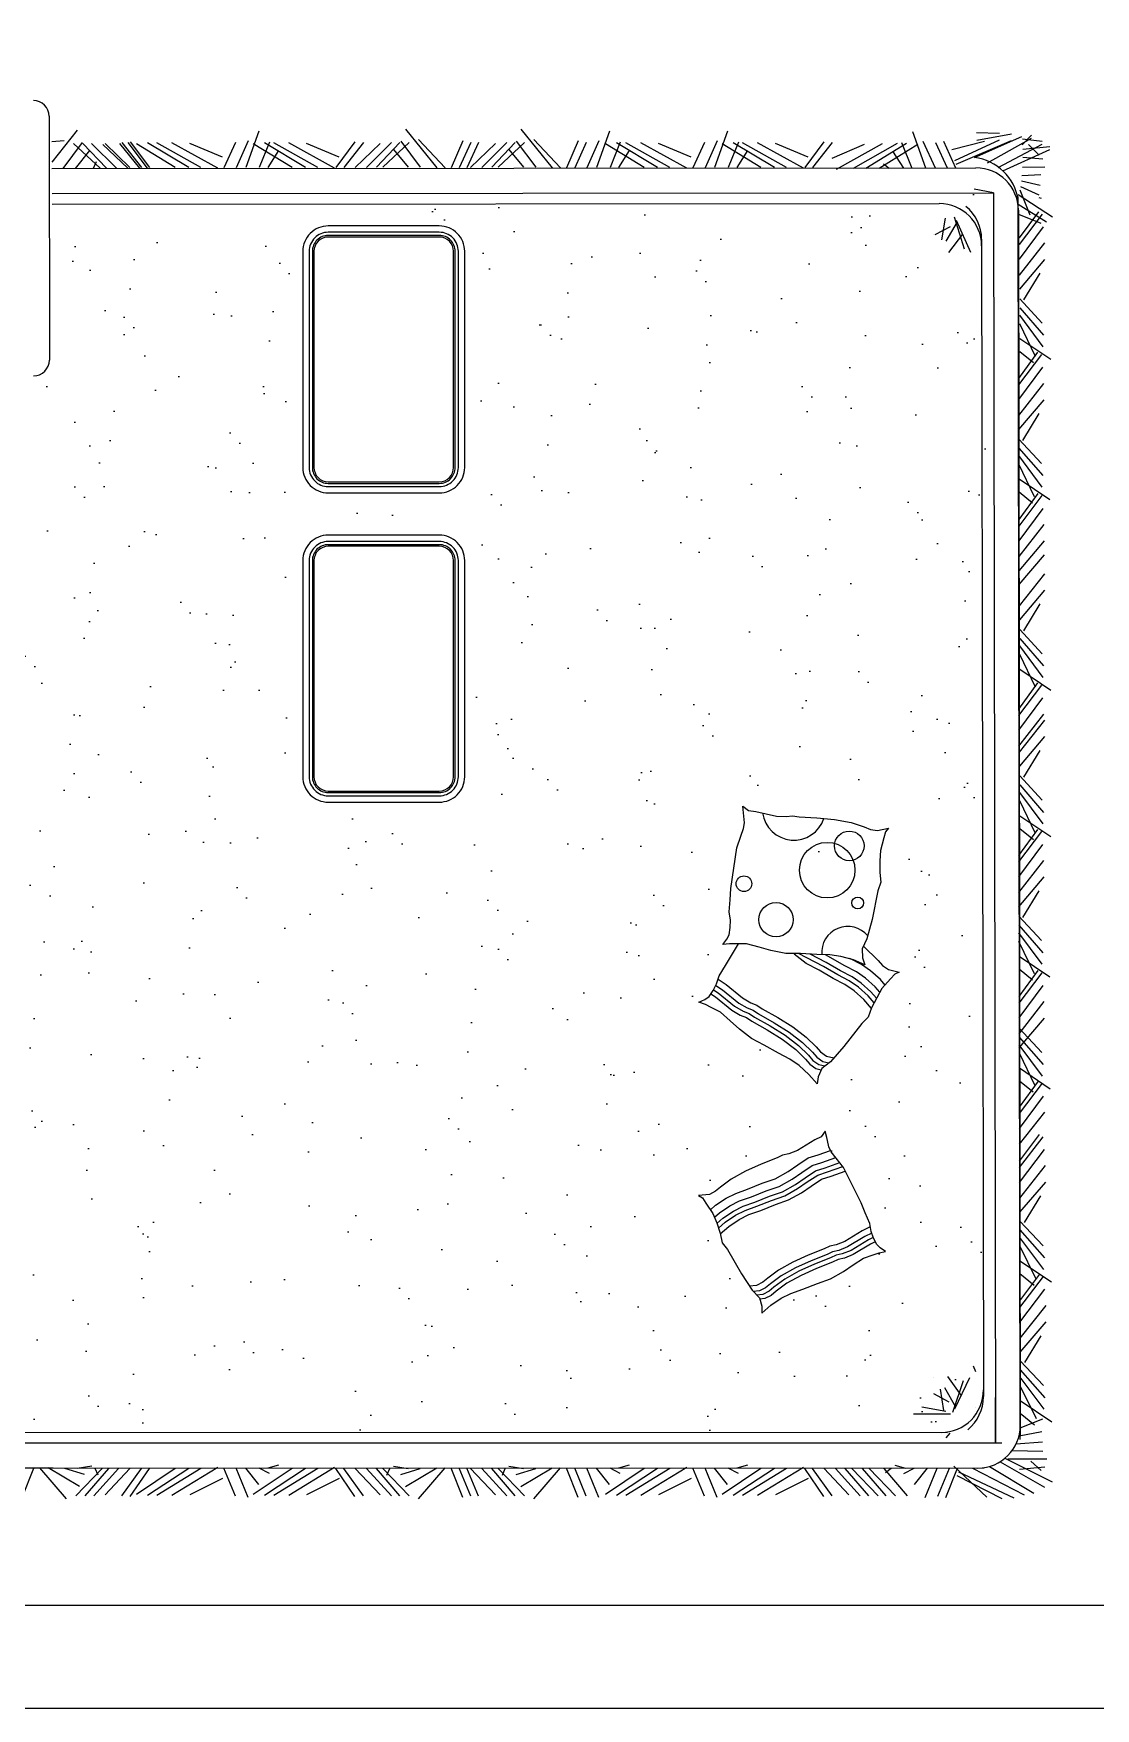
# Model space of a CAD drawing. Header units: inches. Extents: x 2.2 to 44.7, y 13.7 to 38.5.
# Drawn here: x 27.25 to 30.6, y 13.7 to 18.98 of the extents above; entities that cross this region are included whole.
import ezdxf

# ---------------------------------------------------------------- set-up
doc = ezdxf.new("R2010")
doc.units = ezdxf.units.IN
doc.header["$MEASUREMENT"] = 0
for name, color, linetype in [('02', 2, 'Continuous'), ('8', 8, 'Continuous'), ('kadrbm', 4, 'Continuous')]:
    doc.layers.add(name, color=color, linetype=linetype)
pattern_1 = [(232.5, (41.23703, 45.1969), (-0.3425893, 0.0112002), [0, -0.270256, 0, -0.30226, 0, -0.288925]), (262.5, (41.23703, 45.1969), (-0.5017776, -0.3146663), [0, -0.145796, 0, -0.243586, 0, -0.093345]), (302.5, (41.23703, 45.4156), (-0.001006, -0.5536947), [0, -0.0889, 0, -0.32004, 0, -0.41783]), (312.5, (41.23703, 45.4156), (-0.1560505, -0.5344895), [0, -0.04445, 0, -0.209804, 0, -0.24003])]

# ---------------------------------------------------------------- blocks, each defined once
blk = doc.blocks.new('kadrbm')
at = {"layer": 'kadrbm', "color": 4}
blk.add_lwpolyline([(0, 0), (0, 24.7972), (21, 24.7972), (21, 0), (0, 0)], close=True, dxfattribs=at)
blk.add_lwpolyline([(20.6631, 0.3257), (20.6631, 24.4603), (0.3369, 24.4603), (0.3369, 0.3257), (20.6631, 0.3257)], dxfattribs=at)

msp = doc.modelspace()

# ---------------------------------------------------------------- hatches: boundary and pattern name
at = {"layer": '8'}
h = msp.add_hatch(dxfattribs=at)
h.set_pattern_fill('AR-SAND', color=256, scale=0.007, style=0)
h.set_pattern_definition(pattern_1)
edge = h.paths.add_edge_path()
edge.add_line((28.097, 14.5669), (28.097, 16.5569))
edge.add_line((28.097, 16.5569), (28.1586, 16.5569))
edge.add_ellipse((28.1761, 16.635), major_axis=(0.0566, 0.0566), ratio=1, start_angle=212.4314, end_angle=225)
edge.add_line((28.1761, 16.555), (28.5265, 16.555))
edge.add_ellipse((28.5265, 16.635), major_axis=(-0.0566, 0.0566), ratio=1, start_angle=135, end_angle=157.5041)
edge.add_line((28.5571, 16.5611), (28.627, 16.5669))
edge.add_line((28.627, 16.5669), (28.627, 17.3569))
edge.add_line((28.627, 17.3569), (28.587, 17.4069))
edge.add_line((28.587, 17.4069), (28.117, 17.3969))
edge.add_line((28.117, 17.3969), (28.107, 17.5069))
edge.add_line((28.107, 17.5069), (28.517, 17.5169))
edge.add_line((28.517, 17.5169), (28.607, 17.5269))
edge.add_line((28.607, 17.5269), (28.617, 18.3669))
edge.add_line((28.617, 18.3669), (28.5499, 18.3682))
edge.add_ellipse((28.5265, 18.2917), major_axis=(0.0566, 0.0566), ratio=1, start_angle=28.0236, end_angle=45)
edge.add_line((28.5265, 18.3717), (28.3721, 18.3717))
edge.add_line((28.3721, 18.3717), (28.107, 18.3769))
edge.add_line((28.107, 18.3769), (28.107, 18.4669))
edge.add_line((28.107, 18.4669), (30.127, 18.4769))
edge.add_line((30.127, 18.4769), (30.257, 18.5169))
edge.add_line((30.257, 18.5169), (30.257, 14.5669))
edge.add_line((30.257, 14.5669), (28.097, 14.5669))
h.paths.add_polyline_path([(29.345, 15.9238), (29.3653, 15.9167), (29.3835, 15.9072), (29.4135, 15.8926), (29.444, 15.8653), (29.4725, 15.8394), (29.5107, 15.8099), (29.551, 15.7891), (29.5958, 15.7633), (29.6321, 15.7443), (29.6614, 15.7241), (29.6919, 15.6967), (29.7174, 15.6667), (29.7207, 15.6892), (29.7324, 15.7151), (29.7596, 15.7365), (29.802, 15.7844), (29.8583, 15.8567), (29.8784, 15.8768), (29.8895, 15.9062), (29.9056, 15.9384), (29.9223, 15.967), (29.9496, 15.9975), (29.9633, 16.0128), (29.9768, 16.0189), (29.9424, 16.0272), (29.9236, 16.0403), (29.9098, 16.056), (29.8643, 16.101), (29.875, 16.1236), (29.8915, 16.1854), (29.9095, 16.2753), (29.9185, 16.3022), (29.9153, 16.3335), (29.9153, 16.3694), (29.9175, 16.4025), (29.9283, 16.442), (29.9337, 16.4618), (29.9431, 16.4733), (29.9086, 16.4654), (29.8859, 16.4687), (29.8665, 16.4766), (29.8249, 16.4903), (29.7724, 16.5003), (29.7168, 16.5057), (29.6607, 16.5086), (29.6406, 16.5115), (29.6198, 16.5094), (29.5892, 16.5112), (29.5246, 16.5256), (29.5019, 16.5288), (29.4833, 16.5418), (29.4854, 16.5209), (29.4865, 16.5105), (29.4886, 16.4896), (29.4861, 16.472), (29.4775, 16.4476), (29.4645, 16.4109), (29.4461, 16.2826), (29.4436, 16.247), (29.4407, 16.2089), (29.4446, 16.1827), (29.4439, 16.1597), (29.4407, 16.137), (29.4335, 16.1226), (29.4204, 16.1059), (29.4417, 16.1086), (29.4622, 16.1082), (29.4695, 16.1083), (29.4288, 16.0397), (29.4092, 16.0069), (29.401, 15.9817), (29.3901, 15.9614), (29.3771, 15.9426), (29.3642, 15.933)], flags=16)
edge = h.paths.add_edge_path(flags=0)
edge.add_ellipse((29.4871, 16.2977), major_axis=(-0.0174, 0.0174), ratio=1, start_angle=135, end_angle=315)
edge.add_ellipse((29.4871, 16.2977), major_axis=(-0.0174, 0.0174), ratio=1, start_angle=-45, end_angle=135)
edge = h.paths.add_edge_path(flags=0)
edge.add_ellipse((29.5882, 16.1844), major_axis=(-0.0383, 0.0383), ratio=1, start_angle=135, end_angle=315)
edge.add_ellipse((29.5882, 16.1844), major_axis=(0.0383, 0.0383), ratio=1, start_angle=45, end_angle=225)
edge = h.paths.add_edge_path(flags=0)
edge.add_ellipse((29.7496, 16.3405), major_axis=(-0.0619, 0.0619), ratio=1, start_angle=135, end_angle=246.0518)
edge.add_ellipse((29.8192, 16.417), major_axis=(0.033, 0.033), ratio=1, start_angle=239.9729, end_angle=405)
edge.add_ellipse((29.8192, 16.417), major_axis=(-0.033, 0.033), ratio=1, start_angle=-45, end_angle=35.4358)
edge.add_ellipse((29.7496, 16.3405), major_axis=(-0.0619, 0.0619), ratio=1, start_angle=-60.6432, end_angle=-45)
edge.add_ellipse((29.7496, 16.3405), major_axis=(0.0619, 0.0619), ratio=1, start_angle=45, end_angle=225)
edge = h.paths.add_edge_path(flags=0)
edge.add_ellipse((29.8459, 16.2371), major_axis=(-0.0132, 0.0132), ratio=1, start_angle=135, end_angle=315)
edge.add_ellipse((29.8459, 16.2371), major_axis=(0.0132, 0.0132), ratio=1, start_angle=45, end_angle=225)
h.paths.add_polyline_path([(29.3442, 15.3149), (29.3562, 15.3073), (29.3672, 15.2908), (29.389, 15.258), (29.4011, 15.2284), (29.412, 15.1956), (29.4186, 15.166), (29.435, 15.1441), (29.4788, 15.0674), (29.5127, 15.016), (29.5357, 14.9919), (29.5433, 14.9656), (29.5433, 14.9437), (29.5718, 14.9689), (29.6046, 14.9907), (29.6353, 15.0061), (29.6725, 15.0192), (29.7188, 15.0377), (29.76, 15.052), (29.8005, 15.0749), (29.8312, 15.0957), (29.864, 15.1176), (29.8946, 15.1274), (29.9132, 15.134), (29.9335, 15.1379), (29.9165, 15.1493), (29.9056, 15.1603), (29.8957, 15.18), (29.8881, 15.2008), (29.8837, 15.226), (29.8695, 15.2599), (29.8563, 15.2917), (29.8005, 15.4034), (29.7775, 15.4329), (29.7622, 15.4527), (29.7546, 15.468), (29.7502, 15.4877), (29.748, 15.4976), (29.7436, 15.5173), (29.7305, 15.4997), (29.7108, 15.4899), (29.6561, 15.4571), (29.6287, 15.4462), (29.609, 15.4418), (29.5915, 15.433), (29.5412, 15.4134), (29.4919, 15.3915), (29.447, 15.3663), (29.4131, 15.3412), (29.3978, 15.328), (29.3781, 15.3182)], flags=16)
edge = h.paths.add_edge_path(flags=16)
edge.add_ellipse((30.1082, 14.7012), major_axis=(0.0946, 0.0946), ratio=1, start_angle=315.031, end_angle=315.14)
edge.add_line((30.242, 14.7015), (30.242, 14.7015))
edge.add_line((30.242, 14.7015), (30.2366, 18.3084))
edge.add_ellipse((30.1028, 18.3083), major_axis=(0.0946, 0.0946), ratio=1, start_angle=315.031, end_angle=316.0788)
edge.add_line((30.2366, 18.3108), (30.2366, 18.3295))
edge.add_ellipse((30.1027, 18.3294), major_axis=(0.0946, 0.0946), ratio=1, start_angle=315.031, end_angle=315.14)
edge.add_line((30.2366, 18.3297), (30.242, 14.7013))
h.paths.add_polyline_path([(30.166, 14.6934), (30.1521, 14.6516), (30.1544, 14.6475), (30.1723, 14.6847)], flags=16)
h.paths.add_polyline_path([(30.1758, 18.3462), (30.1589, 18.3838), (30.1565, 18.3798), (30.1693, 18.3377)], flags=16)
h = msp.add_hatch(dxfattribs=at)
h.set_pattern_fill('AR-SAND', color=256, scale=0.007, style=0)
h.set_pattern_definition(pattern_1)
h.paths.add_polyline_path([(25.9197, 15.9184), (25.9197, 17.1184), (26.6197, 17.1184), (26.6197, 15.9184)], flags=16)
edge = h.paths.add_edge_path()
edge.add_line((24.3427, 15.255), (25.2373, 15.2743))
edge.add_line((25.2373, 15.2743), (25.3233, 15.3833))
edge.add_line((25.3233, 15.3833), (25.335, 15.3833))
edge.add_line((25.335, 15.3833), (25.335, 17.8325))
edge.add_line((25.335, 17.8325), (27.1997, 17.8333))
edge.add_line((27.1997, 17.8333), (27.2469, 17.8987))
edge.add_line((27.2469, 17.8987), (27.2968, 17.9487))
edge.add_line((27.2968, 17.9487), (27.3053, 18.4406))
edge.add_line((27.3053, 18.4406), (27.9803, 18.4))
edge.add_line((27.9803, 18.4), (28.0666, 18.3086))
edge.add_line((28.0666, 18.3086), (28.0403, 14.7782))
edge.add_line((28.0403, 14.7782), (27.9158, 14.6893))
edge.add_line((27.9158, 14.6893), (27.8454, 14.5675))
edge.add_line((27.8454, 14.5675), (27.0469, 14.5682))
edge.add_line((27.0469, 14.5682), (27.0315, 14.9068))
edge.add_line((27.0315, 14.9068), (26.9409, 14.9298))
edge.add_line((26.9409, 14.9298), (26.8502, 14.9714))
edge.add_line((26.8502, 14.9714), (25.5587, 14.9328))
edge.add_line((25.5587, 14.9328), (25.4706, 14.8676))
edge.add_line((25.4706, 14.8676), (25.4682, 14.5677))
edge.add_line((25.4682, 14.5677), (25.0008, 14.5676))
edge.add_line((25.0008, 14.5676), (25.1146, 14.7786))
edge.add_line((25.1146, 14.7786), (25.0947, 14.877))
edge.add_line((25.0947, 14.877), (24.9698, 15.0071))
edge.add_line((24.9698, 15.0071), (24.8619, 15.0313))
edge.add_line((24.8619, 15.0313), (24.6784, 14.9524))
edge.add_line((24.6784, 14.9524), (24.6092, 14.7786))
edge.add_line((24.6092, 14.7786), (24.574, 14.6477))
edge.add_line((24.574, 14.6477), (24.3804, 14.8435))
edge.add_line((24.3804, 14.8435), (24.3811, 15.2559))

# ---------------------------------------------------------------- linework, layer by layer
at = {"layer": '02'}
for p, q in [((27.2965, 18.7174), (27.2968, 17.9487)), ((27.385, 18.6737), (27.305, 18.5732)), ((27.9571, 18.6707), (27.916, 18.5555)), ((28.4201, 18.6772), (28.5187, 18.5547)), ((28.461, 18.6438), (28.5453, 18.5547)), ((28.7839, 18.6772), (28.8825, 18.5547)), ((28.8248, 18.6438), (28.909, 18.5547)), ((29.0629, 18.6707), (29.0218, 18.5555)), ((29.4355, 18.6707), (29.3944, 18.5555)), ((30.018, 18.6694), (30.0597, 18.5544)), ((30.1521, 18.5779), (30.2927, 18.6429)), ((30.2141, 18.5874), (30.3632, 18.6534)), ((30.2207, 18.6658), (30.2927, 18.6639)), ((30.2212, 18.6417), (30.331, 18.6622)), ((30.2547, 18.5709), (30.3935, 18.6481)), ((30.3648, 18.6272), (30.3935, 18.6579)), ((30.3656, 18.6464), (30.4274, 18.6393)), ((27.3439, 18.6401), (27.3048, 18.6364)), ((27.4003, 18.6353), (27.3392, 18.5531)), ((27.3733, 18.6312), (27.457, 18.5534)), ((27.4235, 18.6095), (27.3778, 18.5532)), ((27.4028, 18.6313), (27.4774, 18.5534)), ((27.4295, 18.6314), (27.5085, 18.5535)), ((27.4652, 18.6288), (27.5443, 18.5536)), ((27.4725, 18.6319), (27.5509, 18.5563)), ((27.5179, 18.6316), (27.5806, 18.5537)), ((27.5252, 18.6344), (27.5871, 18.5563)), ((27.5446, 18.6343), (27.6056, 18.5538)), ((27.5519, 18.637), (27.6122, 18.5562)), ((27.694, 18.5559), (27.5718, 18.6309)), ((27.7365, 18.556), (27.6066, 18.6337)), ((27.7749, 18.5561), (27.636, 18.6337)), ((27.8282, 18.5535), (27.6833, 18.6339)), ((27.8424, 18.5883), (27.7395, 18.6313)), ((27.8838, 18.6352), (27.8475, 18.5553)), ((27.9239, 18.6398), (27.8862, 18.5554)), ((28.0623, 18.5559), (27.94, 18.6309)), ((27.991, 18.636), (27.9589, 18.5556)), ((28.1047, 18.556), (27.9748, 18.6337)), ((28.0197, 18.6093), (27.9857, 18.5557)), ((28.1431, 18.5561), (28.0042, 18.6337)), ((28.1964, 18.5535), (28.0515, 18.6339)), ((28.2106, 18.5883), (28.1077, 18.6313)), ((28.2603, 18.637), (28.2, 18.5562)), ((28.2871, 18.6344), (28.2251, 18.5563)), ((28.3397, 18.6319), (28.2613, 18.5563)), ((28.3754, 18.6347), (28.2972, 18.5564)), ((28.4021, 18.6347), (28.3283, 18.5565)), ((28.4316, 18.6348), (28.3486, 18.5566)), ((28.3819, 18.6128), (28.4279, 18.5567)), ((28.405, 18.6388), (28.4665, 18.5568)), ((28.6008, 18.6396), (28.5639, 18.5553)), ((28.6258, 18.6352), (28.5895, 18.5553)), ((28.6497, 18.6352), (28.6133, 18.5553)), ((28.7035, 18.6319), (28.6251, 18.5563)), ((28.7392, 18.6347), (28.661, 18.5564)), ((28.7659, 18.6347), (28.6921, 18.5565)), ((28.7954, 18.6348), (28.7124, 18.5566)), ((28.7457, 18.6128), (28.7917, 18.5567)), ((28.7688, 18.6388), (28.8303, 18.5568)), ((28.9646, 18.6396), (28.9277, 18.5553)), ((28.9896, 18.6352), (28.9533, 18.5553)), ((29.0298, 18.6398), (28.992, 18.5554)), ((29.1725, 18.5559), (29.0502, 18.6309)), ((29.0969, 18.636), (29.0647, 18.5556)), ((29.2149, 18.556), (29.085, 18.6337)), ((29.1255, 18.6093), (29.0915, 18.5557)), ((29.2533, 18.5561), (29.1145, 18.6337)), ((29.3066, 18.5535), (29.1617, 18.6339)), ((29.3208, 18.5883), (29.2179, 18.6313)), ((29.3623, 18.6352), (29.3259, 18.5553)), ((29.4024, 18.6398), (29.3646, 18.5554)), ((29.5407, 18.5559), (29.4185, 18.6309)), ((29.4695, 18.636), (29.4373, 18.5556)), ((29.5832, 18.556), (29.4533, 18.6337)), ((29.4981, 18.6093), (29.4641, 18.5557)), ((29.6216, 18.5561), (29.4827, 18.6337)), ((29.6749, 18.5535), (29.53, 18.6339)), ((29.6891, 18.5883), (29.5862, 18.6313)), ((29.7387, 18.637), (29.6785, 18.5562)), ((29.7655, 18.6344), (29.7035, 18.5563)), ((29.7649, 18.5858), (29.8672, 18.6293)), ((29.7792, 18.5511), (29.9234, 18.6321)), ((29.8325, 18.5539), (29.9707, 18.6323)), ((29.8709, 18.554), (30.0001, 18.6323)), ((29.9134, 18.5541), (30.0349, 18.6297)), ((29.9557, 18.6077), (29.99, 18.5543)), ((29.9842, 18.6346), (30.0168, 18.5543)), ((30.051, 18.6387), (30.0895, 18.5545)), ((30.0911, 18.6343), (30.1282, 18.5546)), ((30.1161, 18.6389), (30.1538, 18.5547)), ((30.1422, 18.6126), (30.2454, 18.6392)), ((30.1566, 18.5663), (30.3311, 18.6412)), ((30.2887, 18.556), (30.4275, 18.6295)), ((30.3035, 18.5454), (30.4516, 18.6126)), ((30.3661, 18.614), (30.4516, 18.6224)), ((30.3848, 18.6281), (30.418, 18.5945)), ((27.305, 18.553), (30.2182, 18.5548)), ((27.4441, 18.5739), (27.4349, 18.5533)), ((29.9273, 18.5675), (29.9446, 18.5542)), ((30.3653, 18.5575), (30.4359, 18.5579)), ((30.3661, 18.589), (30.4296, 18.5829)), ((30.2744, 18.4758), (30.2132, 18.4881)), ((30.3572, 18.4858), (30.3881, 18.4062)), ((30.3593, 18.4965), (30.4165, 18.4696)), ((30.3619, 18.5142), (30.4209, 18.4999)), ((30.3636, 18.5311), (30.4235, 18.5338)), ((27.3053, 18.4406), (30.1025, 18.4421)), ((27.3058, 18.4738), (30.2744, 18.4758)), ((30.2744, 18.4758), (30.2806, 14.5346)), ((30.3513, 18.471), (30.4603, 18.3999)), ((30.3514, 18.4406), (30.4407, 18.3846)), ((30.3582, 14.5894), (30.3522, 18.454)), ((30.4254, 18.4587), (30.4183, 18.4607)), ((30.122, 18.3958), (30.1097, 18.328)), ((30.1592, 18.3845), (30.1234, 18.3235)), ((30.1503, 18.4), (30.1811, 18.299)), ((30.1563, 18.3897), (30.2013, 18.2895)), ((30.3523, 18.4213), (30.3583, 14.5567)), ((30.3532, 18.4085), (30.4229, 18.3801)), ((30.3561, 18.3338), (30.4166, 18.416)), ((30.3561, 18.3133), (30.4283, 18.4089)), ((30.0845, 18.3432), (30.0845, 18.3432)), ((30.1378, 18.369), (30.0892, 18.3439)), ((30.1757, 18.3461), (30.1316, 18.2882)), ((30.2366, 18.3297), (30.242, 14.6805)), ((30.3563, 18.2667), (30.4319, 18.3688)), ((30.3564, 18.2168), (30.4356, 18.318)), ((30.3565, 18.1723), (30.4357, 18.2662)), ((30.3691, 18.1382), (30.4207, 18.2225)), ((30.3566, 18.1419), (30.4273, 18.0655)), ((30.3566, 18.1139), (30.4319, 18.0271)), ((30.4302, 17.9905), (30.3567, 18.09)), ((30.4062, 17.9601), (30.3568, 18.063)), ((30.4543, 17.9502), (30.3569, 18.0155)), ((30.3536, 17.8912), (30.4141, 17.9735)), ((30.3537, 17.8708), (30.4258, 17.9664)), ((30.3999, 17.9403), (30.357, 17.9749)), ((30.3538, 17.8242), (30.4294, 17.9263)), ((30.3539, 17.7743), (30.4331, 17.8754)), ((30.354, 17.7298), (30.4333, 17.8237)), ((30.3666, 17.6957), (30.4182, 17.78)), ((30.3541, 17.6994), (30.4248, 17.623)), ((30.3541, 17.6714), (30.4294, 17.5846)), ((30.4277, 17.548), (30.3542, 17.6475)), ((30.4037, 17.5176), (30.3543, 17.6205)), ((30.4518, 17.5077), (30.3544, 17.573)), ((30.3974, 17.4977), (30.3545, 17.5324)), ((30.3547, 17.4461), (30.4152, 17.5284)), ((30.3547, 17.4256), (30.4269, 17.5213)), ((30.3549, 17.379), (30.4305, 17.4811)), ((30.355, 17.3291), (30.4342, 17.4303)), ((30.3551, 17.2846), (30.4343, 17.3785)), ((30.3551, 17.2409), (30.4343, 17.3348)), ((30.3564, 17.1741), (30.4356, 17.2752)), ((30.3565, 17.1295), (30.4357, 17.2235)), ((30.3691, 17.0955), (30.4207, 17.1797)), ((30.3566, 17.0992), (30.4273, 17.0227)), ((30.3566, 17.0711), (30.4319, 16.9844)), ((30.4302, 16.9478), (30.3567, 17.0473)), ((30.4062, 16.9174), (30.3568, 17.0203)), ((30.4543, 16.9074), (30.3569, 16.9728)), ((30.3536, 16.8485), (30.4141, 16.9308)), ((30.3537, 16.828), (30.4258, 16.9237)), ((30.3538, 16.7815), (30.4294, 16.8835)), ((30.3539, 16.7316), (30.4331, 16.8327)), ((30.3564, 16.7125), (30.4356, 16.8136)), ((30.3565, 16.6679), (30.4357, 16.7619)), ((30.3691, 16.6339), (30.4207, 16.7181)), ((30.3566, 16.6376), (30.4273, 16.5611)), ((30.3566, 16.6095), (30.4319, 16.5228)), ((30.4302, 16.4862), (30.3567, 16.5857)), ((29.4854, 16.5209), (29.4833, 16.5418)), ((29.4833, 16.5418), (29.5019, 16.5288)), ((30.4062, 16.4558), (30.3568, 16.5587)), ((29.4865, 16.5105), (29.4854, 16.5209)), ((29.4861, 16.472), (29.4886, 16.4896)), ((29.4886, 16.4896), (29.4865, 16.5105)), ((29.5019, 16.5288), (29.5246, 16.5256)), ((29.5246, 16.5256), (29.5892, 16.5112)), ((29.5892, 16.5112), (29.6198, 16.5094)), ((29.6198, 16.5094), (29.6406, 16.5115)), ((29.6406, 16.5115), (29.6607, 16.5086)), ((29.6607, 16.5086), (29.7168, 16.5057)), ((29.7168, 16.5057), (29.7724, 16.5003)), ((29.7724, 16.5003), (29.8249, 16.4903)), ((29.8249, 16.4903), (29.8665, 16.4766)), ((30.4543, 16.4459), (30.3569, 16.5112)), ((29.4645, 16.4109), (29.4775, 16.4476)), ((29.4775, 16.4476), (29.4861, 16.472)), ((29.8665, 16.4766), (29.8859, 16.4687)), ((29.8859, 16.4687), (29.9086, 16.4654)), ((29.9086, 16.4654), (29.9431, 16.4733)), ((29.9283, 16.442), (29.9175, 16.4025)), ((29.9337, 16.4618), (29.9283, 16.442)), ((29.9431, 16.4733), (29.9337, 16.4618)), ((30.3536, 16.3869), (30.4141, 16.4692)), ((30.3537, 16.3664), (30.4258, 16.4621)), ((30.3999, 16.4359), (30.357, 16.4705)), ((29.4461, 16.2826), (29.4645, 16.4109)), ((29.9175, 16.4025), (29.9153, 16.3694)), ((30.3538, 16.3199), (30.4294, 16.4219)), ((29.9153, 16.3694), (29.9153, 16.3335)), ((29.9153, 16.3335), (29.9185, 16.3022)), ((30.3539, 16.27), (30.4331, 16.3711)), ((30.354, 16.2254), (30.4333, 16.3194)), ((29.4436, 16.247), (29.4461, 16.2826)), ((29.9095, 16.2753), (29.8915, 16.1854)), ((29.9185, 16.3022), (29.9095, 16.2753)), ((30.3666, 16.1914), (30.4182, 16.2756)), ((29.4407, 16.2089), (29.4436, 16.247)), ((29.4446, 16.1827), (29.4407, 16.2089)), ((29.4439, 16.1597), (29.4446, 16.1827)), ((29.8915, 16.1854), (29.875, 16.1236)), ((30.3541, 16.1951), (30.4248, 16.1186)), ((30.3541, 16.167), (30.4294, 16.0802)), ((29.4204, 16.1059), (29.4335, 16.1226)), ((29.4417, 16.1086), (29.4204, 16.1059)), ((29.4288, 16.0397), (29.4695, 16.1083)), ((29.4335, 16.1226), (29.4407, 16.137)), ((29.4407, 16.137), (29.4439, 16.1597)), ((29.4622, 16.1082), (29.4417, 16.1086)), ((29.4956, 16.1086), (29.4622, 16.1082)), ((29.5351, 16.0978), (29.4956, 16.1086)), ((29.875, 16.1236), (29.8602, 16.0923)), ((30.4277, 16.0437), (30.3542, 16.1432)), ((30.4037, 16.0133), (30.3543, 16.1161)), ((29.5721, 16.0874), (29.5351, 16.0978)), ((29.6195, 16.078), (29.5721, 16.0874)), ((29.6649, 16.0774), (29.6195, 16.078)), ((29.6834, 16.0458), (29.6451, 16.0754)), ((29.738, 16.0368), (29.659, 16.0775)), ((29.7165, 16.0744), (29.6649, 16.0774)), ((29.7467, 16.0494), (29.6957, 16.0756)), ((29.7575, 16.0736), (29.7165, 16.0744)), ((29.8052, 16.0388), (29.7443, 16.0739)), ((29.7927, 16.0686), (29.7575, 16.0736)), ((29.8322, 16.0578), (29.7927, 16.0686)), ((29.8574, 16.0428), (29.8211, 16.0618)), ((29.8685, 16.0423), (29.8322, 16.0578)), ((29.8602, 16.0923), (29.8613, 16.0639)), ((29.8613, 16.0639), (29.8685, 16.0423)), ((29.8643, 16.101), (29.9098, 16.056)), ((29.9098, 16.056), (29.9236, 16.0403)), ((30.4518, 16.0033), (30.3544, 16.0686)), ((29.401, 15.9817), (29.4092, 16.0069)), ((29.4092, 16.0069), (29.4288, 16.0397)), ((29.7237, 16.0251), (29.6834, 16.0458)), ((29.7685, 15.9992), (29.7237, 16.0251)), ((29.7828, 16.011), (29.738, 16.0368)), ((29.7915, 16.0235), (29.7467, 16.0494)), ((29.8191, 15.992), (29.7828, 16.011)), ((29.8278, 16.0046), (29.7915, 16.0235)), ((29.8415, 16.0198), (29.8052, 16.0388)), ((29.8571, 15.9843), (29.8278, 16.0046)), ((29.8707, 15.9996), (29.8415, 16.0198)), ((29.8866, 16.0226), (29.8574, 16.0428)), ((29.9172, 15.9953), (29.8866, 16.0226)), ((29.9236, 16.0403), (29.9424, 16.0272)), ((29.9424, 16.0272), (29.9768, 16.0189)), ((29.9633, 16.0128), (29.9496, 15.9975)), ((29.9768, 16.0189), (29.9633, 16.0128)), ((30.3974, 15.9934), (30.3545, 16.028)), ((30.3547, 15.9417), (30.4152, 16.024)), ((30.3547, 15.9212), (30.4269, 16.0169)), ((29.3771, 15.9426), (29.3901, 15.9614)), ((29.3828, 15.951), (29.3975, 15.9408)), ((29.3901, 15.9614), (29.401, 15.9817)), ((29.3913, 15.9637), (29.4061, 15.9534)), ((29.3986, 15.9772), (29.419, 15.963)), ((29.4059, 15.9968), (29.4306, 15.9797)), ((29.4061, 15.9534), (29.4575, 15.9116)), ((29.419, 15.963), (29.4704, 15.9212)), ((29.4306, 15.9797), (29.482, 15.938)), ((29.8048, 15.9803), (29.7685, 15.9992)), ((29.8341, 15.96), (29.8048, 15.9803)), ((29.8484, 15.9718), (29.8191, 15.992)), ((29.8646, 15.9327), (29.8341, 15.96)), ((29.8789, 15.9445), (29.8484, 15.9718)), ((29.8876, 15.957), (29.8571, 15.9843)), ((29.9012, 15.9723), (29.8707, 15.9996)), ((29.9048, 15.9368), (29.8876, 15.957)), ((29.9155, 15.9554), (29.9012, 15.9723)), ((29.9223, 15.967), (29.9056, 15.9384)), ((29.932, 15.9778), (29.9172, 15.9953)), ((29.9496, 15.9975), (29.9223, 15.967)), ((30.3549, 15.8747), (30.4305, 15.9768)), ((29.345, 15.9238), (29.3642, 15.933)), ((29.3653, 15.9167), (29.345, 15.9238)), ((29.3642, 15.933), (29.3771, 15.9426)), ((29.3835, 15.9072), (29.3653, 15.9167)), ((29.4135, 15.8926), (29.3835, 15.9072)), ((29.3975, 15.9408), (29.4489, 15.8991)), ((29.4489, 15.8991), (29.4754, 15.8838)), ((29.4575, 15.9116), (29.4841, 15.8963)), ((29.4704, 15.9212), (29.4969, 15.906)), ((29.482, 15.938), (29.5085, 15.9227)), ((29.4841, 15.8963), (29.5037, 15.8889)), ((29.4969, 15.906), (29.5165, 15.8986)), ((29.5085, 15.9227), (29.5281, 15.9153)), ((29.5165, 15.8986), (29.5332, 15.887)), ((29.5281, 15.9153), (29.5448, 15.9037)), ((29.5448, 15.9037), (29.5936, 15.8761)), ((29.8888, 15.9043), (29.8646, 15.9327)), ((29.8895, 15.9062), (29.8784, 15.8768)), ((29.8976, 15.9224), (29.8789, 15.9445)), ((29.9056, 15.9384), (29.8895, 15.9062)), ((30.355, 15.8248), (30.4342, 15.9259)), ((29.444, 15.8653), (29.4135, 15.8926)), ((29.4725, 15.8394), (29.444, 15.8653)), ((29.4754, 15.8838), (29.495, 15.8764)), ((29.495, 15.8764), (29.5117, 15.8648)), ((29.5037, 15.8889), (29.5204, 15.8774)), ((29.5117, 15.8648), (29.5605, 15.8372)), ((29.5204, 15.8774), (29.5692, 15.8497)), ((29.5332, 15.887), (29.5821, 15.8594)), ((29.5692, 15.8497), (29.6166, 15.82)), ((29.5821, 15.8594), (29.6294, 15.8297)), ((29.5936, 15.8761), (29.641, 15.8464)), ((29.641, 15.8464), (29.6834, 15.8139)), ((29.8583, 15.8567), (29.802, 15.7844)), ((29.8784, 15.8768), (29.8583, 15.8567)), ((30.3551, 15.7803), (30.4343, 15.8742)), ((29.5107, 15.8099), (29.4725, 15.8394)), ((29.551, 15.7891), (29.5107, 15.8099)), ((29.5605, 15.8372), (29.6079, 15.8075)), ((29.6079, 15.8075), (29.6503, 15.775)), ((29.6166, 15.82), (29.659, 15.7876)), ((29.6294, 15.8297), (29.6719, 15.7972)), ((29.6719, 15.7972), (29.703, 15.7663)), ((29.6834, 15.8139), (29.7146, 15.7831)), ((30.3552, 15.8421), (30.4259, 15.7657)), ((30.3552, 15.8141), (30.4305, 15.7273)), ((29.5958, 15.7633), (29.551, 15.7891)), ((29.6321, 15.7443), (29.5958, 15.7633)), ((29.6614, 15.7241), (29.6321, 15.7443)), ((29.6503, 15.775), (29.6815, 15.7442)), ((29.659, 15.7876), (29.6902, 15.7567)), ((29.6815, 15.7442), (29.6953, 15.7284)), ((29.6902, 15.7567), (29.704, 15.7409)), ((29.703, 15.7663), (29.7168, 15.7506)), ((29.704, 15.7409), (29.7228, 15.7279)), ((29.7146, 15.7831), (29.7284, 15.7673)), ((29.7168, 15.7506), (29.7356, 15.7376)), ((29.7284, 15.7673), (29.7472, 15.7543)), ((29.7472, 15.7543), (29.7704, 15.7487)), ((29.802, 15.7844), (29.7596, 15.7365)), ((30.4288, 15.6907), (30.3553, 15.7902)), ((30.4048, 15.6603), (30.3554, 15.7632)), ((29.6919, 15.6967), (29.6614, 15.7241)), ((29.7174, 15.6667), (29.6919, 15.6967)), ((29.6953, 15.7284), (29.7141, 15.7154)), ((29.7141, 15.7154), (29.7307, 15.7114)), ((29.7207, 15.6892), (29.7174, 15.6667)), ((29.7324, 15.7151), (29.7207, 15.6892)), ((29.7228, 15.7279), (29.7426, 15.7231)), ((29.7596, 15.7365), (29.7324, 15.7151)), ((29.7356, 15.7376), (29.755, 15.7329)), ((30.4529, 15.6504), (30.3555, 15.7157)), ((30.3985, 15.6405), (30.3556, 15.6751)), ((30.3558, 15.5932), (30.4163, 15.6755)), ((30.3558, 15.5728), (30.4279, 15.6684)), ((30.3559, 15.5262), (30.4316, 15.6283)), ((30.3561, 15.4763), (30.4353, 15.5774)), ((29.7108, 15.4899), (29.6561, 15.4571)), ((29.7305, 15.4997), (29.7108, 15.4899)), ((29.7436, 15.5173), (29.7305, 15.4997)), ((29.748, 15.4976), (29.7436, 15.5173)), ((29.7502, 15.4877), (29.748, 15.4976)), ((29.7546, 15.468), (29.7502, 15.4877)), ((30.3562, 15.4233), (30.4194, 15.5069)), ((30.3562, 15.4027), (30.431, 15.4998)), ((29.5915, 15.433), (29.5412, 15.4134)), ((29.609, 15.4418), (29.5915, 15.433)), ((29.6287, 15.4462), (29.609, 15.4418)), ((29.6561, 15.4571), (29.6287, 15.4462)), ((29.6572, 15.4111), (29.69, 15.433)), ((29.69, 15.433), (29.7206, 15.4428)), ((29.7206, 15.4428), (29.7602, 15.4568)), ((29.7327, 15.4187), (29.7766, 15.4342)), ((29.7622, 15.4527), (29.7546, 15.468)), ((29.765, 15.4549), (29.7611, 15.4549)), ((29.7775, 15.4329), (29.7622, 15.4527)), ((29.8005, 15.4034), (29.7775, 15.4329)), ((30.3564, 15.356), (30.4347, 15.4597)), ((29.4919, 15.3915), (29.447, 15.3663)), ((29.5412, 15.4134), (29.4919, 15.3915)), ((29.586, 15.3674), (29.6265, 15.3903)), ((29.6265, 15.3903), (29.6572, 15.4111)), ((29.6386, 15.3662), (29.6692, 15.387)), ((29.6495, 15.3498), (29.6801, 15.3706)), ((29.6692, 15.387), (29.702, 15.4089)), ((29.6801, 15.3706), (29.713, 15.3925)), ((29.6867, 15.3575), (29.7195, 15.3793)), ((29.702, 15.4089), (29.7327, 15.4187)), ((29.713, 15.3925), (29.7436, 15.4023)), ((29.7195, 15.3793), (29.7502, 15.3892)), ((29.7316, 15.3662), (29.7622, 15.376)), ((29.7436, 15.4023), (29.7889, 15.4183)), ((29.7502, 15.3892), (29.7984, 15.4062)), ((29.7622, 15.376), (29.8064, 15.3916)), ((29.8563, 15.2917), (29.8005, 15.4034)), ((30.3565, 15.3062), (30.4384, 15.4088)), ((29.3781, 15.3182), (29.3442, 15.3149)), ((29.3978, 15.328), (29.3781, 15.3182)), ((29.4131, 15.3412), (29.3978, 15.328)), ((29.447, 15.3663), (29.4131, 15.3412)), ((29.4306, 15.3061), (29.4613, 15.3214)), ((29.4613, 15.3214), (29.4985, 15.3346)), ((29.4985, 15.3346), (29.5448, 15.3531)), ((29.5105, 15.3105), (29.5568, 15.329)), ((29.5448, 15.3531), (29.586, 15.3674)), ((29.5568, 15.329), (29.5981, 15.3433)), ((29.5678, 15.3125), (29.609, 15.3268)), ((29.5981, 15.3433), (29.6386, 15.3662)), ((29.609, 15.3268), (29.6495, 15.3498)), ((29.6156, 15.3137), (29.6561, 15.3367)), ((29.6276, 15.3006), (29.6681, 15.3235)), ((29.6561, 15.3367), (29.6867, 15.3575)), ((29.6681, 15.3235), (29.6987, 15.3443)), ((29.6987, 15.3443), (29.7316, 15.3662)), ((30.3566, 15.2618), (30.4385, 15.3571)), ((29.3442, 15.3149), (29.3562, 15.3073)), ((29.3562, 15.3073), (29.3672, 15.2908)), ((29.3672, 15.2908), (29.389, 15.258)), ((29.3813, 15.2696), (29.3978, 15.2843)), ((29.3978, 15.2843), (29.4306, 15.3061)), ((29.4098, 15.2602), (29.4427, 15.282)), ((29.4208, 15.2437), (29.4536, 15.2656)), ((29.4427, 15.282), (29.4733, 15.2974)), ((29.4536, 15.2656), (29.4843, 15.2809)), ((29.4602, 15.2525), (29.4908, 15.2678)), ((29.4733, 15.2974), (29.5105, 15.3105)), ((29.4843, 15.2809), (29.5215, 15.294)), ((29.4908, 15.2678), (29.528, 15.2809)), ((29.5029, 15.2546), (29.5401, 15.2678)), ((29.5215, 15.294), (29.5678, 15.3125)), ((29.528, 15.2809), (29.5743, 15.2994)), ((29.5401, 15.2678), (29.5864, 15.2863)), ((29.5743, 15.2994), (29.6156, 15.3137)), ((29.5864, 15.2863), (29.6276, 15.3006)), ((29.8695, 15.2599), (29.8563, 15.2917)), ((30.3718, 15.2291), (30.4234, 15.3133)), ((29.389, 15.258), (29.4011, 15.2284)), ((29.3939, 15.2461), (29.4098, 15.2602)), ((29.4011, 15.2284), (29.412, 15.1956)), ((29.4016, 15.2268), (29.4208, 15.2437)), ((29.4065, 15.2122), (29.4273, 15.2306)), ((29.4125, 15.1936), (29.4394, 15.2175)), ((29.4273, 15.2306), (29.4602, 15.2525)), ((29.4394, 15.2175), (29.4722, 15.2393)), ((29.4722, 15.2393), (29.5029, 15.2546)), ((29.8854, 15.2159), (29.8596, 15.203)), ((29.8837, 15.226), (29.8695, 15.2599)), ((29.8881, 15.2008), (29.8837, 15.226)), ((30.3566, 15.234), (30.4301, 15.1563)), ((29.412, 15.1956), (29.4186, 15.166)), ((29.4186, 15.166), (29.435, 15.1441)), ((29.7775, 15.1592), (29.7578, 15.1549)), ((29.8049, 15.1702), (29.7775, 15.1592)), ((29.8596, 15.203), (29.8049, 15.1702)), ((29.8684, 15.1855), (29.8137, 15.1527)), ((29.8793, 15.1745), (29.8246, 15.1417)), ((29.8859, 15.1614), (29.8312, 15.1286)), ((29.8898, 15.1962), (29.8684, 15.1855)), ((29.8949, 15.1823), (29.8793, 15.1745)), ((29.9012, 15.169), (29.8859, 15.1614)), ((29.8957, 15.18), (29.8881, 15.2008)), ((29.9056, 15.1603), (29.8957, 15.18)), ((29.9165, 15.1493), (29.9056, 15.1603)), ((30.3567, 15.2061), (30.4346, 15.118)), ((30.4329, 15.0814), (30.3568, 15.1825)), ((29.435, 15.1441), (29.4788, 15.0674)), ((29.6407, 15.1046), (29.5959, 15.0794)), ((29.69, 15.1265), (29.6407, 15.1046)), ((29.6987, 15.1089), (29.6495, 15.0871)), ((29.7403, 15.1461), (29.69, 15.1265)), ((29.7491, 15.1286), (29.6987, 15.1089)), ((29.76, 15.1177), (29.7097, 15.098)), ((29.7666, 15.1045), (29.7163, 15.0848)), ((29.7578, 15.1549), (29.7403, 15.1461)), ((29.7666, 15.1374), (29.7491, 15.1286)), ((29.7775, 15.1264), (29.76, 15.1177)), ((29.7863, 15.1417), (29.7666, 15.1374)), ((29.7841, 15.1133), (29.7666, 15.1045)), ((29.7972, 15.1308), (29.7775, 15.1264)), ((29.8038, 15.1176), (29.7841, 15.1133)), ((29.8137, 15.1527), (29.7863, 15.1417)), ((29.8246, 15.1417), (29.7972, 15.1308)), ((29.8312, 15.1286), (29.8038, 15.1176)), ((29.8312, 15.0957), (29.864, 15.1176)), ((29.864, 15.1176), (29.8946, 15.1274)), ((29.8946, 15.1274), (29.9132, 15.134)), ((29.9132, 15.134), (29.9335, 15.1379)), ((29.9335, 15.1379), (29.9165, 15.1493)), ((30.4089, 15.051), (30.3568, 15.1558)), ((30.457, 15.0411), (30.357, 15.1082)), ((29.4788, 15.0674), (29.5127, 15.016)), ((29.562, 15.0543), (29.5466, 15.0411)), ((29.5959, 15.0794), (29.562, 15.0543)), ((29.6046, 15.0619), (29.5707, 15.0367)), ((29.6495, 15.0871), (29.6046, 15.0619)), ((29.6604, 15.0761), (29.6156, 15.0509)), ((29.667, 15.063), (29.6221, 15.0378)), ((29.7097, 15.098), (29.6604, 15.0761)), ((29.7163, 15.0848), (29.667, 15.063)), ((29.7188, 15.0377), (29.76, 15.052)), ((29.76, 15.052), (29.8005, 15.0749)), ((29.8005, 15.0749), (29.8312, 15.0957)), ((30.4026, 15.0311), (30.3571, 15.0679)), ((30.3573, 14.9825), (30.4205, 15.0662)), ((30.3573, 14.9619), (30.4321, 15.0591)), ((29.5269, 15.0313), (29.5041, 15.0291)), ((29.5127, 15.016), (29.5357, 14.9919)), ((29.5357, 15.0138), (29.5166, 15.0119)), ((29.5466, 15.0411), (29.5269, 15.0313)), ((29.5466, 15.0028), (29.5271, 15.0009)), ((29.5554, 15.0236), (29.5357, 15.0138)), ((29.5663, 15.0127), (29.5466, 15.0028)), ((29.5729, 14.9995), (29.5532, 14.9897)), ((29.5707, 15.0367), (29.5554, 15.0236)), ((29.5817, 15.0258), (29.5663, 15.0127)), ((29.5882, 15.0126), (29.5729, 14.9995)), ((29.6156, 15.0509), (29.5817, 15.0258)), ((29.6221, 15.0378), (29.5882, 15.0126)), ((29.6046, 14.9907), (29.6353, 15.0061)), ((29.6353, 15.0061), (29.6725, 15.0192)), ((29.6725, 15.0192), (29.7188, 15.0377)), ((30.3574, 14.9153), (30.4358, 15.019)), ((29.5357, 14.9919), (29.5433, 14.9656)), ((29.5532, 14.9897), (29.5368, 14.9881)), ((29.5433, 14.9437), (29.5718, 14.9689)), ((29.5433, 14.9656), (29.5433, 14.9437)), ((29.5718, 14.9689), (29.6046, 14.9907)), ((30.3576, 14.8654), (30.4395, 14.9681)), ((30.3577, 14.821), (30.4396, 14.9164)), ((30.3729, 14.7884), (30.4245, 14.8726)), ((30.3577, 14.7933), (30.4312, 14.7156)), ((30.0843, 14.7394), (30.0843, 14.7394)), ((30.1722, 14.6848), (30.1297, 14.7438)), ((30.1516, 14.6417), (30.1993, 14.7407)), ((30.2103, 14.7782), (30.2172, 14.7594)), ((30.3578, 14.7654), (30.4357, 14.6773)), ((30.434, 14.6407), (30.3579, 14.7417)), ((30.1337, 14.6629), (30.0858, 14.6893)), ((30.1172, 14.6366), (30.1067, 14.7046)), ((30.1547, 14.6469), (30.1205, 14.7088)), ((30.1454, 14.6315), (30.1788, 14.7317)), ((30.41, 14.6103), (30.3579, 14.715)), ((30.1232, 14.6334), (30.0483, 14.6477)), ((30.2161, 14.6476), (30.2161, 14.6476)), ((30.2806, 14.5346), (30.2803, 14.678)), ((30.4581, 14.6004), (30.358, 14.6675)), ((30.1387, 14.6258), (30.0213, 14.6248)), ((30.4037, 14.5904), (30.3581, 14.6272)), ((30.3581, 14.5824), (30.4296, 14.6103)), ((27.0469, 14.5682), (30.1285, 14.5674)), ((27.0475, 14.535), (30.3006, 14.5346)), ((30.1359, 14.5656), (30.1231, 14.5502)), ((30.3455, 14.5321), (30.428, 14.5381)), ((30.3544, 14.5572), (30.4262, 14.5711)), ((30.2952, 14.4755), (30.4347, 14.3947)), ((30.31, 14.4862), (30.4587, 14.4117)), ((30.3192, 14.484), (30.4424, 14.4846)), ((30.3331, 14.511), (30.4299, 14.5086)), ((30.3917, 14.4776), (30.4247, 14.448)), ((27.0445, 14.4574), (27.4855, 14.4555)), ((27.0471, 14.4558), (30.2447, 14.4553)), ((27.2114, 14.3628), (27.2483, 14.4551)), ((27.3512, 14.3586), (27.267, 14.4557)), ((27.3922, 14.3971), (27.2936, 14.4557)), ((27.4072, 14.4355), (27.3458, 14.4535)), ((27.3806, 14.3676), (27.4636, 14.4538)), ((27.4304, 14.4614), (27.3843, 14.4536)), ((27.4101, 14.3677), (27.4839, 14.4539)), ((27.4368, 14.3677), (27.515, 14.4539)), ((27.4508, 14.4333), (27.4415, 14.4538)), ((27.4725, 14.3705), (27.5509, 14.454)), ((27.5252, 14.368), (27.5871, 14.4541)), ((27.5519, 14.3653), (27.6122, 14.4542)), ((27.694, 14.4545), (27.5718, 14.3715)), ((27.7365, 14.4544), (27.6066, 14.3687)), ((27.7749, 14.4543), (27.636, 14.3686)), ((27.8282, 14.4569), (27.6833, 14.3685)), ((27.8424, 14.422), (27.7395, 14.3711)), ((27.8838, 14.3672), (27.8475, 14.455)), ((27.9239, 14.3626), (27.8862, 14.4549)), ((27.9571, 14.4036), (27.916, 14.4549)), ((28.0623, 14.4545), (27.94, 14.3715)), ((27.991, 14.4383), (27.9589, 14.4548)), ((28.1047, 14.4544), (27.9748, 14.3687)), ((28.0197, 14.465), (27.9857, 14.4547)), ((28.1431, 14.4543), (28.0042, 14.3686)), ((28.1964, 14.4569), (28.0515, 14.3685)), ((28.2106, 14.422), (28.1077, 14.3711)), ((28.2603, 14.3653), (28.2, 14.4542)), ((28.2871, 14.368), (28.2251, 14.4541)), ((28.3397, 14.3705), (28.2613, 14.454)), ((28.3754, 14.3677), (28.2972, 14.4539)), ((28.4021, 14.3677), (28.3283, 14.4539)), ((28.4316, 14.3676), (28.3486, 14.4538)), ((28.3614, 14.4333), (28.3707, 14.4538)), ((28.3819, 14.4614), (28.4279, 14.4536)), ((28.405, 14.4355), (28.4665, 14.4535)), ((28.4201, 14.3971), (28.5187, 14.4557)), ((28.461, 14.3586), (28.5453, 14.4557)), ((28.6008, 14.3628), (28.5639, 14.4551)), ((28.6258, 14.3672), (28.5895, 14.455)), ((28.6497, 14.3672), (28.6133, 14.455)), ((28.7035, 14.3705), (28.6251, 14.454)), ((28.7392, 14.3677), (28.661, 14.4539)), ((28.7659, 14.3677), (28.6921, 14.4539)), ((28.7954, 14.3676), (28.7124, 14.4538)), ((28.7252, 14.4333), (28.7345, 14.4538)), ((28.7457, 14.4614), (28.7917, 14.4536)), ((28.7688, 14.4355), (28.8303, 14.4535)), ((28.7839, 14.3971), (28.8825, 14.4557)), ((28.8248, 14.3586), (28.909, 14.4557)), ((28.9646, 14.3628), (28.9277, 14.4551)), ((28.9896, 14.3672), (28.9533, 14.455)), ((29.0298, 14.3626), (28.992, 14.4549)), ((29.0629, 14.4036), (29.0218, 14.4549)), ((29.1725, 14.4545), (29.0502, 14.3715)), ((29.0969, 14.4383), (29.0647, 14.4548)), ((29.2149, 14.4544), (29.085, 14.3687)), ((29.1255, 14.465), (29.0915, 14.4547)), ((29.2533, 14.4543), (29.1145, 14.3686)), ((29.3066, 14.4569), (29.1617, 14.3685)), ((29.3208, 14.422), (29.2179, 14.3711)), ((29.3623, 14.3672), (29.3259, 14.455)), ((29.4024, 14.3626), (29.3646, 14.4549)), ((29.4355, 14.4036), (29.3944, 14.4549)), ((29.5407, 14.4545), (29.4185, 14.3715)), ((29.4695, 14.4383), (29.4373, 14.4548)), ((29.5832, 14.4544), (29.4533, 14.3687)), ((29.4981, 14.465), (29.4641, 14.4547)), ((29.6216, 14.4543), (29.4827, 14.3686)), ((29.6749, 14.4569), (29.53, 14.3685)), ((29.6891, 14.422), (29.5862, 14.3711)), ((29.7387, 14.3653), (29.6785, 14.4542)), ((29.7655, 14.368), (29.7035, 14.4541)), ((29.8181, 14.3705), (29.7398, 14.454)), ((29.8538, 14.3677), (29.7756, 14.4539)), ((29.8806, 14.3677), (29.8067, 14.4539)), ((29.91, 14.3676), (29.8271, 14.4538)), ((29.9351, 14.3677), (29.8612, 14.4539)), ((29.9645, 14.3676), (29.8815, 14.4538)), ((30.0027, 14.3677), (29.9288, 14.4539)), ((29.9339, 14.4412), (29.9512, 14.4546)), ((29.9626, 14.465), (29.9965, 14.4547)), ((29.9912, 14.4383), (30.0233, 14.4548)), ((30.0252, 14.4036), (30.0663, 14.4549)), ((30.0583, 14.3626), (30.096, 14.4549)), ((30.0984, 14.3672), (30.1348, 14.455)), ((30.1234, 14.3628), (30.1603, 14.4551)), ((30.149, 14.461), (30.2528, 14.3631)), ((30.1588, 14.4319), (30.3001, 14.3596)), ((30.1632, 14.4435), (30.3384, 14.3615)), ((30.2082, 14.4552), (30.3705, 14.3705)), ((30.2613, 14.4604), (30.4008, 14.3759)), ((30.3559, 14.452), (30.4362, 14.4596))]:
    msp.add_line(p, q, dxfattribs=at)
for points in [[(28.6065, 17.61), (28.6065, 18.2917, 0.414214), (28.5265, 18.3717), (28.1761, 18.3717, 0.414214), (28.0961, 18.2917), (28.0961, 17.61, 0.414214), (28.1761, 17.53), (28.5265, 17.53, 0.414214)], [(28.5865, 17.61), (28.5865, 18.2917, 0.414214), (28.5265, 18.3517), (28.1761, 18.3517, 0.414214), (28.1161, 18.2917), (28.1161, 17.61, 0.414214), (28.1761, 17.55), (28.5265, 17.55, 0.414214)], [(28.5765, 17.61), (28.5765, 18.2917, 0.414214), (28.5265, 18.3417), (28.1761, 18.3417, 0.414214), (28.1261, 18.2917), (28.1261, 17.61, 0.414214), (28.1761, 17.56), (28.5265, 17.56, 0.414214)], [(28.5715, 17.61), (28.5715, 18.2917, 0.414214), (28.5265, 18.3367), (28.1761, 18.3367, 0.414214), (28.1311, 18.2917), (28.1311, 17.61, 0.414214), (28.1761, 17.565), (28.5265, 17.565, 0.414214)], [(28.6065, 16.635), (28.6065, 17.3167, 0.414214), (28.5265, 17.3967), (28.1761, 17.3967, 0.414214), (28.0961, 17.3167), (28.0961, 16.635, 0.414214), (28.1761, 16.555), (28.5265, 16.555, 0.414214)], [(28.5865, 16.635), (28.5865, 17.3167, 0.414214), (28.5265, 17.3767), (28.1761, 17.3767, 0.414214), (28.1161, 17.3167), (28.1161, 16.635, 0.414214), (28.1761, 16.575), (28.5265, 16.575, 0.414214)], [(28.5765, 16.635), (28.5765, 17.3167, 0.414214), (28.5265, 17.3667), (28.1761, 17.3667, 0.414214), (28.1261, 17.3167), (28.1261, 16.635, 0.414214), (28.1761, 16.585), (28.5265, 16.585, 0.414214)], [(28.5715, 16.635), (28.5715, 17.3167, 0.414214), (28.5265, 17.3617), (28.1761, 17.3617, 0.414214), (28.1311, 17.3167), (28.1311, 16.635, 0.414214), (28.1761, 16.59), (28.5265, 16.59, 0.414214)]]:
    msp.add_lwpolyline(points, format="xyb", close=True, dxfattribs=at)
for centre, radius in [((29.7496, 16.3405), 0.0875), ((29.8192, 16.417), 0.0467), ((29.4871, 16.2977), 0.0247), ((29.5882, 16.1844), 0.0541), ((29.8459, 16.2371), 0.0186)]:
    msp.add_circle(centre, radius, dxfattribs=at)
for centre, radius, start, end in [((27.2465, 18.7174), 0.05, 0.0228, 90.0228), ((30.1938, 18.4282), 0.1605, 9.248, 82.7373), ((30.2185, 18.421), 0.1338, 0.14, 90.14), ((30.1028, 18.3083), 0.1338, 0.14, 90.14), ((30.1027, 18.3294), 0.1338, 0.14, 51.0803), ((30.2184, 18.4537), 0.1338, 0.14, 4.7771), ((27.2468, 17.9487), 0.05, 270.0228, 0.0228), ((29.6446, 16.5348), 0.0998, 187.9971, 341.783), ((29.8143, 16.0809), 0.0823, 39.6814, 184.7511), ((30.1082, 14.7012), 0.1338, 270.14, 0.14), ((30.1082, 14.6801), 0.1338, 309.1998, 0.14), ((30.2244, 14.5891), 0.1338, 270.14, 0.14), ((30.2245, 14.5564), 0.1338, 355.5029, 0.14)]:
    msp.add_arc(centre, radius, start, end, dxfattribs=at)

# ---------------------------------------------------------------- block references
at = {"layer": 'kadrbm'}
msp.add_blockref('kadrbm', (23.6709, 13.6973), dxfattribs=at)

doc.saveas('drawing.dxf')
